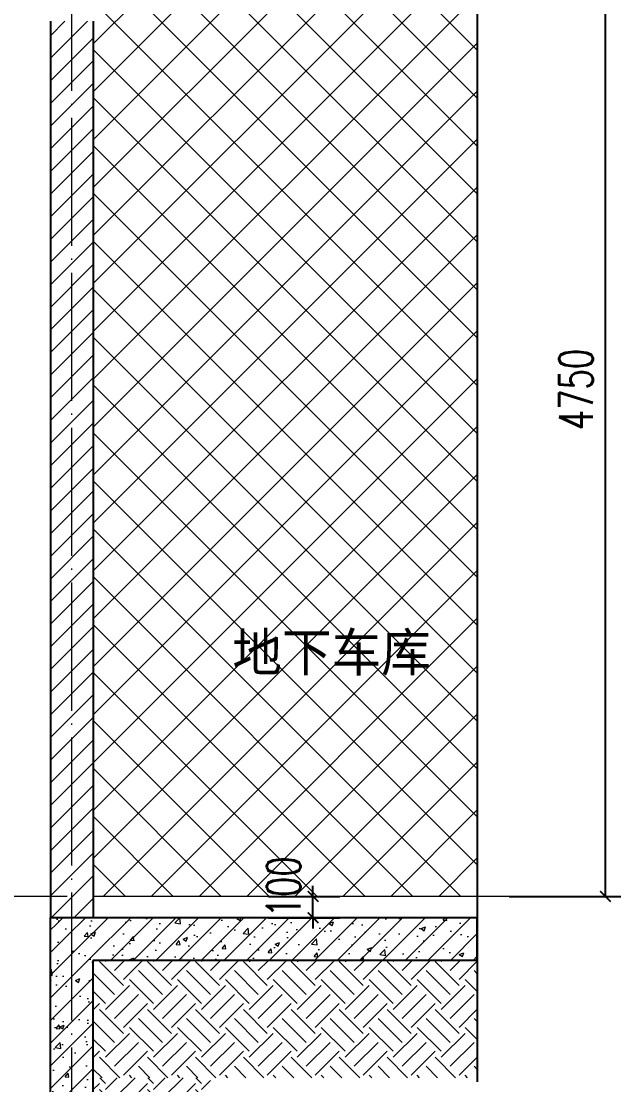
# Model space of a CAD drawing. Extents: x -812054 to 22247, y -644080 to 1003627.
# Drawn here: x -124486 to -121712, y -192653 to -187671 of the extents above; entities that cross this region are included whole.
import ezdxf

# ---------------------------------------------------------------- set-up
doc = ezdxf.new("R2010")
doc.units = 0
doc.header["$LTSCALE"] = 1000
doc.linetypes.add('DOTE', pattern=[2.42, 2, -0.2, 0.02, -0.2])
doc.layers.get('0').update_dxf_attribs({"linetype": 'CONTINUOUS'})
doc.layers.get('DEFPOINTS').update_dxf_attribs({"linetype": 'CONTINUOUS'})
for name, color, linetype in [('DIM_ELEV', 3, 'CONTINUOUS'), ('DIM_SYMB', 3, 'CONTINUOUS'), ('PUB_DIM', 3, 'CONTINUOUS'), ('PUB_TEXT', 2, 'CONTINUOUS'), ('WALL', 5, 'CONTINUOUS')]:
    doc.layers.add(name, color=color, linetype=linetype)
for name, color, linetype, lineweight in [('DOTE', 19, 'DOTE', 9), ('PUB_HATCH', 8, 'CONTINUOUS', 9), ('内粉刷', 37, 'CONTINUOUS', 9), ('填充', 251, 'CONTINUOUS', 5)]:
    doc.layers.add(name, color=color, linetype=linetype, lineweight=lineweight)
doc.styles.add('_TCH_DIM_T3', font='SIMPLEX', dxfattribs={"width": 0.705882, "bigfont": 'GBCBIG'})
doc.dimstyles.new('_TCH_ARCH&&50', dxfattribs={"dimtxt": 157.5, "dimasz": 50, "dimexe": 125, "dimexo": 150, "dimgap": 58.75, "dimtad": 1, "dimdec": 0, "dimzin": 0, "dimdsep": 46, "dimtxsty": '_TCH_DIM_T3', "dimblk": 'ARCHTICK', "dimcen": 0.09, "dimclrt": 7, "dimazin": 0, "dimtfac": 1, "dimtdec": 0, "dimtix": 1, "dimtmove": 2, "dimatfit": 3, "dimldrblk": 'ARCHTICK', "dimfxl": 1, "dimtolj": 1, "dimtzin": 0, "dimarcsym": 0})
pattern_1 = [(45, (-275314.47, -94592.38), (-53.03301, 53.03301), []), (50, (-275314.47, -94592.38), (215.17805, -18.82564), [22.5, -247.5]), (355, (-275314.47, -94592.38), (-41.6254, 225.65764), [18, -198]), (100.4514, (-275296.54, -94593.95), (173.55281, 206.83186), [19.12206, -210.34263]), (46.1842, (-275314.47, -94532.38), (320.1723, -49.6557), [33.75, -371.25]), (96.6356, (-275287.8, -94536.52), (280.3988, 292.23536), [28.6831, -315.5139]), (351.1842, (-275314.47, -94532.38), (280.3986, 292.2356), [27, -297]), (21, (-275284.47, -94547.38), (179.07212, -120.78567), [22.5, -247.5]), (326, (-275284.47, -94547.38), (72.9946, 217.54501), [18, -198]), (71.4514, (-275269.55, -94557.45), (252.0668, 96.75915), [19.12206, -210.34263]), (37.5, (-275314.47, -94592.38), (3.647957, 99.868156), [0, -195.6, 0, -201, 0, -198.75]), (7.5, (-275314.47, -94592.38), (78.92086, 118.323514), [0, -114.6, 0, -191.1, 0, -75.75]), (327.5, (-275381.37, -94592.38), (160.14673, -6.76646), [0, -75, 0, -234, 0, -310.5]), (317.5, (-275411.37, -94592.38), (174.95585, 30.0315), [0, -97.5, 0, -155.4, 0, -220.5])]

# ---------------------------------------------------------------- blocks, each defined once
blk = doc.blocks.new('_ArchTick')
at = {"color": 0, "linetype": 'ByBlock', "const_width": 0.15}
blk.add_lwpolyline([(-0.5, -0.5), (0.5, 0.5)], dxfattribs=at)
blk = doc.blocks.new('*D1160')
at = {"layer": 'DEFPOINTS', "color": 0, "transparency": 16777216}
for p in [(-123478.8, -191770.8), (-123120.4, -191770.8), (-123478.8, -191870.8)]:
    blk.add_point(p, dxfattribs=at)
at = {"layer": 'PUB_DIM', "color": 0, "lineweight": -2, "transparency": 16777216}
for p, q in [((-123120.4, -191770.8), (-123120.4, -191720.8)), ((-123328.8, -191770.8), (-122995.4, -191770.8)), ((-123120.4, -191870.8), (-123120.4, -191770.8)), ((-123328.8, -191870.8), (-122995.4, -191870.8)), ((-123120.4, -191870.8), (-123120.4, -191920.8))]:
    blk.add_line(p, q, dxfattribs=at)
at = {"layer": 'PUB_DIM', "color": 0, "lineweight": -2, "transparency": 16777216, "xscale": 50, "yscale": 50, "zscale": 50}
for p, rotation in [((-123120.4, -191770.8), 270), ((-123120.4, -191870.8), 90)]:
    blk.add_blockref('_ArchTick', p, dxfattribs=dict(at, rotation=rotation))
at = {"layer": 'PUB_DIM', "color": 7, "transparency": 16777216, "insert": (-123257.9, -191726), "char_height": 157.5, "attachment_point": 5, "rotation": 90, "style": '_TCH_DIM_T3'}
blk.add_mtext('\\A1;100', dxfattribs=at)
blk = doc.blocks.new('*D1205')
at = {"layer": 'DEFPOINTS', "color": 0, "transparency": 16777216}
for p in [(-122351.1, -187020.8), (-121751.1, -187020.8), (-122351.1, -191770.8)]:
    blk.add_point(p, dxfattribs=at)
at = {"layer": 'PUB_DIM', "color": 0, "lineweight": -2, "transparency": 16777216}
for p, q in [((-122201.1, -187020.8), (-121626.1, -187020.8)), ((-121751.1, -191770.8), (-121751.1, -187020.8)), ((-122201.1, -191770.8), (-121626.1, -191770.8))]:
    blk.add_line(p, q, dxfattribs=at)
at = {"layer": 'PUB_DIM', "color": 0, "lineweight": -2, "transparency": 16777216, "xscale": 50, "yscale": 50, "zscale": 50}
for p, rotation in [((-121751.1, -187020.8), 90), ((-121751.1, -191770.8), 270)]:
    blk.add_blockref('_ArchTick', p, dxfattribs=dict(at, rotation=rotation))
at = {"layer": 'PUB_DIM', "color": 7, "transparency": 16777216, "insert": (-121888.6, -189395.8), "char_height": 157.5, "attachment_point": 5, "rotation": 90, "style": '_TCH_DIM_T3'}
blk.add_mtext('\\A1;4750', dxfattribs=at)

msp = doc.modelspace()

# ---------------------------------------------------------------- hatches: boundary and pattern name
at = {"layer": 'PUB_HATCH'}
h = msp.add_hatch(dxfattribs=at)
h.set_pattern_fill('普通砖', color=256, scale=30, style=0)
h.set_pattern_definition([(45, (-275314.47, -94538.53), (-53.03303, 53.03303), [])])
h.paths.add_polyline_path([(-124150.16, -187670.75), (-124350.16, -187670.75), (-124350.2, -191870.8), (-124150.2, -191870.8)])
h = msp.add_hatch(dxfattribs=at)
h.set_pattern_fill('钢筋混凝土', color=256, scale=30, style=0)
h.set_pattern_definition(pattern_1)
h.paths.add_polyline_path([(-124151.14, -192070.8), (-124351.14, -191870.8), (-124351.14, -193220.8), (-124151.14, -193420.8)])
h = msp.add_hatch(dxfattribs=at)
h.set_pattern_fill('钢筋混凝土', color=256, scale=30, style=0)
h.set_pattern_definition(pattern_1)
h.paths.add_polyline_path([(-122351.1, -191870.8), (-124351.14, -191870.8), (-124151.14, -192070.8), (-122351.1, -192070.8)])
at = {"layer": '填充'}
h = msp.add_hatch(dxfattribs=at)
h.set_pattern_fill('ANSI37', color=196, scale=100, style=0)
h.set_pattern_definition([(45, (-1422484.02, -696521.58), (-112.253202, 112.253202), []), (135, (-1422484.02, -696521.58), (-112.253202, -112.253202), [])])
h.paths.add_polyline_path([(-122351.1, -191770.8), (-122351.1, -187205.8), (-124150.16, -187205.8), (-124150.16, -187205.8), (-124150.16, -191770.8)])
h = msp.add_hatch(dxfattribs=at)
h.set_pattern_fill('EARTH', color=250, scale=50, angle=45, style=0)
h.set_pattern_definition([(45, (-287673.17, -54986.73), (0, 224.5064), [158.75, -158.75]), (45, (-287715.27, -54944.63), (0, 224.5064), [158.75, -158.75]), (45, (-287757.36, -54902.54), (0, 224.5064), [158.75, -158.75]), (135, (-287757.36, -54874.47), (-224.5064, 0), [158.75, -158.75]), (135, (-287715.27, -54832.38), (-224.5064, 0), [158.75, -158.75]), (135, (-287673.17, -54790.28), (-224.5064, 0), [158.75, -158.75])])
edge = h.paths.add_edge_path()
edge.add_line((-122351.1, -192620.7), (-122351.1, -192070.44))
edge.add_line((-122351.1, -192070.44), (-124151.14, -192070.44))
edge.add_line((-124151.14, -192070.44), (-124151.14, -192620.7))
edge.add_line((-124151.14, -192620.7), (-122355.93, -192620.7))
h = msp.add_hatch(dxfattribs=at)
h.set_pattern_fill('EARTH', color=250, scale=50, angle=45, style=0)
h.set_pattern_definition([(45, (-287673.17, -55136.73), (0, 224.5064), [158.75, -158.75]), (45, (-287715.27, -55094.63), (0, 224.5064), [158.75, -158.75]), (45, (-287757.36, -55052.54), (0, 224.5064), [158.75, -158.75]), (135, (-287757.36, -55024.47), (-224.5064, 0), [158.75, -158.75]), (135, (-287715.27, -54982.38), (-224.5064, 0), [158.75, -158.75]), (135, (-287673.17, -54940.28), (-224.5064, 0), [158.75, -158.75])])
h.paths.add_polyline_path([(-124151.17, -193970.8), (-123600.92, -193970.8), (-123600.92, -192620.37), (-124151.17, -192620.37)])

# ---------------------------------------------------------------- linework, layer by layer
at = {"layer": 'DIM_ELEV'}
msp.add_line((-122151.1, -191770.8), (-121626.1, -191770.8), dxfattribs=at)
at = {"layer": 'DIM_SYMB'}
msp.add_lwpolyline([(-122351.1, -168520.8), (-122351.1, -180523.94), (-122246.1, -180562.15), (-122456.1, -180599.18), (-122351.1, -180636.44), (-122351.1, -192639.58)], dxfattribs=at)
at = {"layer": 'DOTE', "linetype": 'DOTE', "ltscale": 0.3}
msp.add_line((-124251.16, -168520.8), (-124251.14, -193420.8), dxfattribs=at)
at = {"layer": 'DOTE', "linetype": 'DOTE'}
msp.add_line((-121851.1, -191770.8), (-137328.16, -191770.8), dxfattribs=at)
at = {"layer": 'WALL'}
for p, q in [((-124350.16, -187670.75), (-124350.2, -191870.8)), ((-124150.16, -187670.75), (-124150.2, -191870.8)), ((-124351.14, -191870.8), (-124351.14, -193220.8)), ((-122351.1, -191870.8), (-124351.14, -191870.8)), ((-122351.1, -192070.8), (-122351.1, -191870.8)), ((-124151.14, -192070.8), (-124151.14, -193420.8)), ((-122351.1, -192070.8), (-124151.14, -192070.8))]:
    msp.add_line(p, q, dxfattribs=at)
at = {"layer": '内粉刷'}
msp.add_line((-122351.1, -191770.8), (-124150.2, -191770.8), dxfattribs=at)

# ---------------------------------------------------------------- texts
at = {"layer": 'PUB_TEXT'}
msp.add_text('地下车库', height=178.723, dxfattribs=at).set_placement((-123498.06, -190716.49))

# ---------------------------------------------------------------- dimensions: what is measured, and where the dimension line sits
at = {"layer": 'PUB_DIM'}
dim = msp.add_aligned_dim(p1=(-122351.1, -191770.8), p2=(-122351.1, -187020.8), distance=-600, dimstyle='_TCH_ARCH&&50', dxfattribs=at)
dim.commit()
dim.dimension.update_dxf_attribs({"geometry": '*D1205', "text_midpoint": (-121888.6, -189395.8)})
dim = msp.add_linear_dim(base=(-123120.37, -191770.82), p1=(-123478.77, -191870.8), p2=(-123478.77, -191770.82), angle=90, dimstyle='_TCH_ARCH&&50', dxfattribs=at)
dim.commit()
dim.dimension.update_dxf_attribs({"geometry": '*D1160', "text_midpoint": (-123257.87, -191726.02), "dimtype": 161})

doc.saveas('drawing.dxf')
